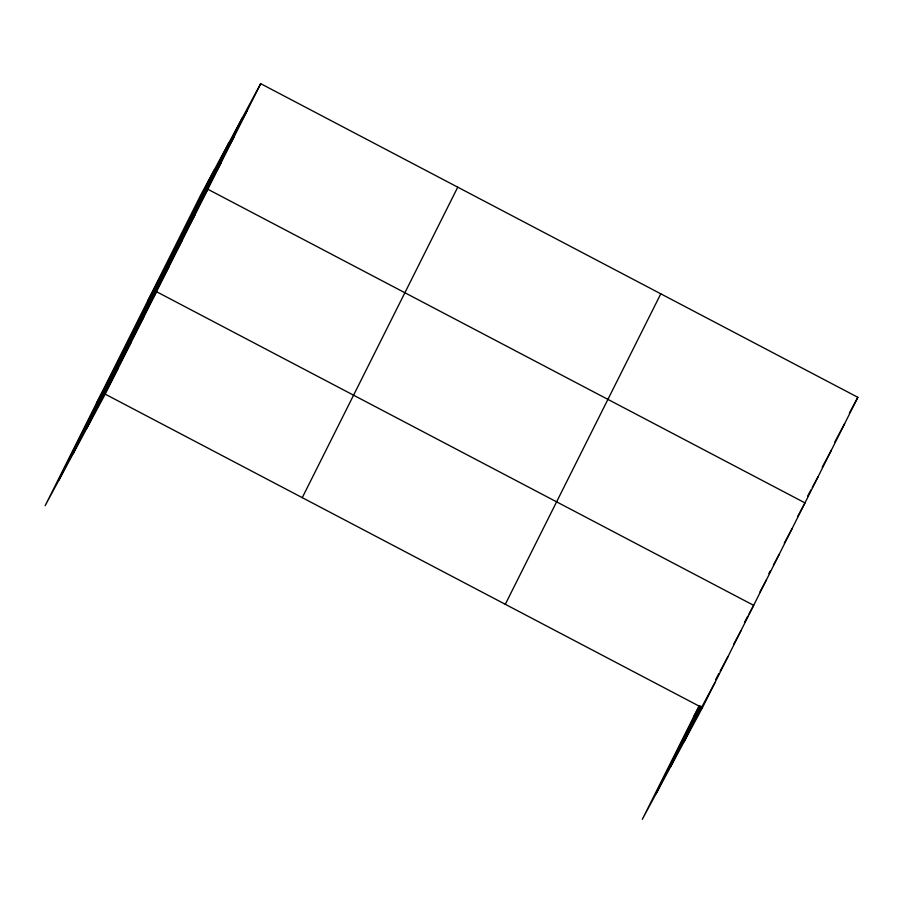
<?xml version="1.0" encoding="UTF-8"?>
<svg xmlns="http://www.w3.org/2000/svg" width="903" height="903" viewBox="0 0 903 903"><rect width="100%" height="100%" fill="white"/><g stroke="black" fill="none" stroke-linecap="round" stroke-linejoin="round"><path stroke-width="1.35" d="M58.921 480.103L214.417 169.617M73.109 453.746L228.606 143.272M86.88 428.18L242.376 117.695M260.696 83.674L200.647 195.195L45.15 505.68L105.2 394.148L260.696 83.674L857.85 397.32L702.353 707.805L642.304 819.326L699.114 705.898M302.257 497.655L457.753 187.181M505.296 604.299L660.793 293.814M656.075 793.76L700.062 705.932M670.263 767.403L700.807 706.417M684.034 741.837L701.744 706.462M229.159 144.085L247.478 110.064M215.941 170.475L234.261 136.455M202.723 196.865L221.043 162.845M147.776 300.755L207.825 189.235L804.979 502.892L797.778 516.256M176.683 248.878L195.003 214.846M163.849 274.489L182.169 240.469M151.027 300.101L169.346 266.08M96.463 403.212L156.512 291.692L753.666 605.349L749.084 613.859M125.359 351.335L143.69 317.303M112.536 376.946L130.856 342.926M99.702 402.557L118.022 368.537M849.339 413.122L857.85 397.32M834.823 441.939L844.632 423.721M822.261 467.122L831.415 450.112M807.733 495.939L810.996 489.866M812.305 487.439L818.197 476.502M784.301 543.087L792.157 528.503M768.859 573.563L770.157 571.136M773.431 565.052L779.323 554.115M759.954 591.883L766.489 579.737M693.617 716.869L699.52 705.909M744.501 622.359L747.774 616.286M733.642 644.324L740.832 630.96M715.582 679.666L718.844 673.593M720.154 671.155L728.01 656.583M696.856 716.214L715.176 682.194M105.2 394.148L702.353 707.805"/></g></svg>
